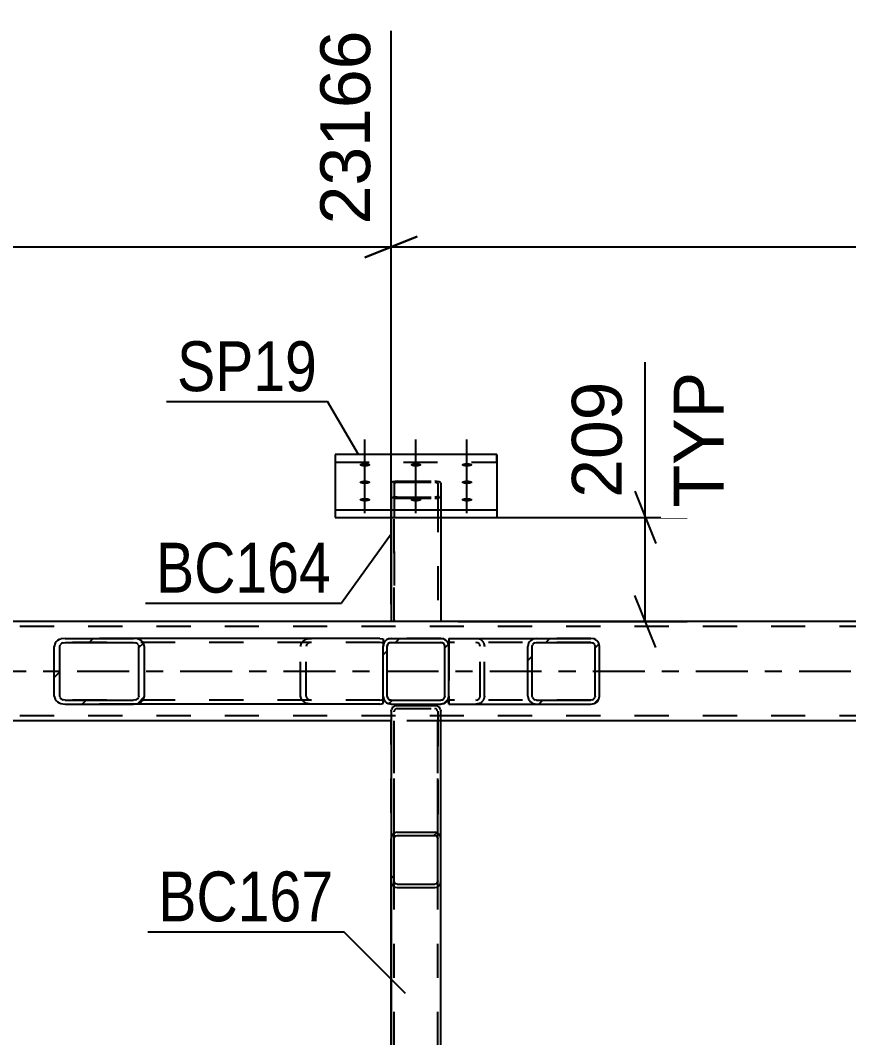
# Model space of a CAD drawing. Header units: millimetres. Extents: x -82 to 1107, y -546 to 295.
# Drawn here: x 584.4 to 632, y -233.6 to -175.1 of the extents above; entities that cross this region are included whole.
import ezdxf

# ---------------------------------------------------------------- set-up
doc = ezdxf.new("R2010")
doc.units = ezdxf.units.MM
doc.linetypes.add('DXK_LINE_DOT2', pattern=[3.9198, 1.9599, -1.9599])
doc.linetypes.add('DXK_LINE_DOT3', pattern=[5.9187, 2.979, -0.9799, 0.9799, -0.9799])
doc.styles.add('Arial', font='ARIAL.TTF', dxfattribs={"height": 0.2})
doc.styles.add('Arial Narrow', font='ARIALN.TTF', dxfattribs={"height": 0.2})

# ---------------------------------------------------------------- blocks, each defined once
blk = doc.blocks.new('Part-761553693-8632 - 3885')
at = {"linetype": 'Continuous'}
h = blk.add_hatch(dxfattribs=at)
h.set_pattern_fill('', scale=0.7, style=0, pattern_type=0)
h.set_pattern_definition([(45, (608.732, -214.3821), (-1.5715, 1.5715), [])])
h.paths.add_polyline_path([(608.557, -214.417), (608.732, -214.382), (608.88, -214.283), (608.979, -214.135), (609.014, -213.96), (609.014, -211.103), (608.979, -210.928), (608.88, -210.779), (608.732, -210.68), (608.557, -210.645), (605.7, -210.645), (605.525, -210.68), (605.377, -210.779), (605.278, -210.928), (605.243, -211.103), (605.243, -213.96), (605.278, -214.135), (605.377, -214.283), (605.525, -214.382), (605.7, -214.417)])
h.paths.add_polyline_path([(605.612, -214.171), (605.538, -214.121), (605.489, -214.047), (605.471, -213.96), (605.471, -211.103), (605.489, -211.015), (605.538, -210.941), (605.612, -210.891), (605.7, -210.874), (608.557, -210.874), (608.645, -210.891), (608.719, -210.941), (608.768, -211.015), (608.786, -211.103), (608.786, -213.96), (608.768, -214.047), (608.719, -214.121), (608.645, -214.171), (608.557, -214.188), (605.7, -214.188)])
at = {"color": 7, "linetype": 'DXK_LINE_DOT2'}
for p, q in [((605.243, -211.103), (605.278, -210.928)), ((605.525, -210.68), (605.7, -210.645)), ((605.7, -210.874), (605.612, -210.891)), ((608.557, -210.645), (605.7, -210.645)), ((605.7, -210.874), (608.557, -210.874)), ((608.557, -210.645), (608.557, -210.645)), ((608.557, -210.645), (608.732, -210.68)), ((608.645, -210.891), (608.557, -210.874)), ((608.979, -210.928), (609.014, -211.103)), ((605.243, -213.96), (605.243, -211.103)), ((605.489, -211.015), (605.471, -211.103)), ((605.471, -213.96), (605.471, -211.103)), ((608.786, -211.103), (608.768, -211.015)), ((608.786, -213.96), (608.786, -211.103)), ((609.014, -213.96), (609.014, -211.103)), ((605.278, -214.135), (605.243, -213.96)), ((605.471, -213.96), (605.489, -214.047)), ((605.7, -214.417), (605.525, -214.382)), ((605.612, -214.171), (605.7, -214.188)), ((605.7, -214.188), (608.557, -214.188)), ((605.7, -214.417), (608.557, -214.417)), ((608.557, -214.188), (608.645, -214.171)), ((608.732, -214.382), (608.557, -214.417)), ((608.768, -214.047), (608.786, -213.96)), ((609.014, -213.96), (608.979, -214.135))]:
    blk.add_line(p, q, dxfattribs=at)
at = {"color": 2, "linetype": 'Continuous'}
for p, q in [((605.278, -210.928), (605.243, -211.103)), ((605.7, -210.645), (605.525, -210.68)), ((605.612, -210.891), (605.7, -210.874)), ((605.7, -210.645), (605.7, -210.645)), ((605.7, -210.645), (608.557, -210.645)), ((605.7, -210.874), (605.7, -210.874)), ((605.7, -210.874), (608.557, -210.874)), ((608.557, -210.645), (608.557, -210.645)), ((608.732, -210.68), (608.557, -210.645)), ((608.557, -210.874), (608.557, -210.874)), ((608.557, -210.874), (608.645, -210.891)), ((609.014, -211.103), (608.979, -210.928)), ((605.243, -211.103), (605.243, -211.103)), ((605.243, -213.96), (605.243, -211.103)), ((605.471, -211.103), (605.489, -211.015)), ((605.471, -211.103), (605.471, -211.103)), ((605.471, -213.96), (605.471, -211.103)), ((608.768, -211.015), (608.786, -211.103)), ((608.786, -211.103), (608.786, -211.103)), ((608.786, -213.96), (608.786, -211.103)), ((609.014, -211.103), (609.014, -211.103)), ((609.014, -213.96), (609.014, -211.103)), ((605.243, -213.96), (605.243, -213.96)), ((605.243, -213.96), (605.278, -214.135)), ((605.471, -213.96), (605.471, -213.96)), ((605.489, -214.047), (605.471, -213.96)), ((605.525, -214.382), (605.7, -214.417)), ((605.7, -214.188), (605.612, -214.171)), ((605.7, -214.188), (605.7, -214.188)), ((605.7, -214.188), (608.557, -214.188)), ((605.7, -214.417), (605.7, -214.417)), ((605.7, -214.417), (608.557, -214.417)), ((608.645, -214.171), (608.557, -214.188)), ((608.557, -214.188), (608.557, -214.188)), ((608.557, -214.417), (608.732, -214.382)), ((608.557, -214.417), (608.557, -214.417)), ((608.786, -213.96), (608.768, -214.047)), ((608.786, -213.96), (608.786, -213.96)), ((608.979, -214.135), (609.014, -213.96)), ((609.014, -213.96), (609.014, -213.96))]:
    blk.add_line(p, q, dxfattribs=at)
at = {"color": 7, "linetype": 'DXK_LINE_DOT3'}
blk.add_line((607.128, -212.531), (607.128, -212.531), dxfattribs=at)
at = {"color": 7, "linetype": 'DXK_LINE_DOT2'}
for centre, radius, start, end in [((605.7, -211.103), 0.457, 112.5, 157.5), ((605.7, -211.103), 0.229, 112.5, 157.5), ((608.557, -211.103), 0.229, 22.5, 67.5), ((608.557, -211.103), 0.457, 22.5, 67.5), ((605.7, -213.96), 0.457, 202.5, 247.5), ((605.7, -213.96), 0.229, 202.5, 247.5), ((608.557, -213.96), 0.229, 292.5, 337.5), ((608.557, -213.96), 0.457, 292.5, 337.5)]:
    blk.add_arc(centre, radius, start, end, dxfattribs=at)
at = {"color": 2, "linetype": 'Continuous'}
for centre, radius, start, end in [((605.7, -211.103), 0.457, 112.5, 157.5), ((605.7, -211.103), 0.229, 112.5, 157.5), ((608.557, -211.103), 0.229, 22.5, 67.5), ((608.557, -211.103), 0.457, 22.5, 67.5), ((605.7, -213.96), 0.457, 202.5, 247.5), ((605.7, -213.96), 0.229, 202.5, 247.5), ((608.557, -213.96), 0.229, 292.5, 337.5), ((608.557, -213.96), 0.457, 292.5, 337.5)]:
    blk.add_arc(centre, radius, start, end, dxfattribs=at)
blk = doc.blocks.new('Part-761553693-4023 - 3885')
at = {"color": 2, "linetype": 'Continuous'}
for p, q in [((664.754, -209.674), (-4.186, -209.674)), ((605.699, -215.388), (437.128, -215.388)), ((664.754, -215.388), (608.557, -215.388))]:
    blk.add_line(p, q, dxfattribs=at)
at = {"color": 7, "linetype": 'DXK_LINE_DOT2'}
for p, q in [((664.754, -209.96), (-4.186, -209.96)), ((664.754, -215.103), (-4.186, -215.103)), ((608.557, -215.388), (605.699, -215.388))]:
    blk.add_line(p, q, dxfattribs=at)
at = {"color": 7, "linetype": 'DXK_LINE_DOT3'}
blk.add_line((-4.186, -212.531), (664.754, -212.531), dxfattribs=at)
blk = doc.blocks.new('Part-761553693-4076 - 3885')
at = {"color": 7, "linetype": 'DXK_LINE_DOT2'}
for p, q in [((605.726, -201.692), (605.699, -201.737)), ((605.699, -201.737), (605.699, -203.696)), ((605.8, -201.654), (605.726, -201.692)), ((605.911, -201.628), (605.8, -201.654)), ((605.871, -201.737), (605.884, -201.714)), ((605.871, -201.737), (605.871, -209.674)), ((605.884, -201.714), (605.921, -201.695)), ((606.042, -201.62), (605.911, -201.628)), ((605.921, -201.695), (605.977, -201.683)), ((605.977, -201.683), (606.042, -201.678)), ((606.042, -201.62), (608.214, -201.62)), ((606.042, -201.678), (608.214, -201.678)), ((608.345, -201.628), (608.214, -201.62)), ((608.214, -201.678), (608.279, -201.683)), ((608.279, -201.683), (608.335, -201.695)), ((608.335, -201.695), (608.372, -201.714)), ((608.456, -201.654), (608.345, -201.628)), ((608.372, -201.714), (608.385, -201.737)), ((608.385, -201.737), (608.385, -202.579)), ((608.53, -201.692), (608.456, -201.654)), ((608.557, -201.737), (608.53, -201.692)), ((608.557, -201.737), (608.557, -202.479)), ((605.699, -202.479), (605.699, -203.696)), ((605.699, -202.479), (605.726, -202.524)), ((605.726, -202.524), (605.8, -202.562)), ((605.8, -202.562), (605.911, -202.588)), ((605.884, -202.502), (605.871, -202.479)), ((605.871, -209.674), (605.871, -202.579)), ((605.921, -202.521), (605.884, -202.502)), ((605.911, -202.588), (606.042, -202.597)), ((605.977, -202.534), (605.921, -202.521)), ((606.042, -202.538), (605.977, -202.534)), ((606.042, -202.538), (608.214, -202.538)), ((606.042, -202.597), (608.214, -202.597)), ((608.279, -202.534), (608.214, -202.538)), ((608.214, -202.597), (608.345, -202.588)), ((608.335, -202.521), (608.279, -202.534)), ((608.372, -202.502), (608.335, -202.521)), ((608.345, -202.588), (608.456, -202.562)), ((608.385, -202.479), (608.372, -202.502)), ((608.385, -202.579), (608.385, -209.674)), ((608.456, -202.562), (608.53, -202.524)), ((608.53, -202.524), (608.557, -202.479)), ((608.557, -202.479), (608.557, -203.696)), ((608.557, -209.674), (605.699, -209.674))]:
    blk.add_line(p, q, dxfattribs=at)
at = {"color": 2, "linetype": 'Continuous'}
for p, q in [((605.699, -203.696), (605.699, -209.674)), ((608.557, -203.696), (608.557, -209.674))]:
    blk.add_line(p, q, dxfattribs=at)
blk = doc.blocks.new('Part-761553693-4079 - 3885')
at = {"color": 2, "linetype": 'Continuous'}
for p, q in [((611.771, -200.091), (602.485, -200.091)), ((602.485, -200.091), (602.485, -203.696)), ((611.771, -200.091), (611.771, -203.696)), ((602.485, -203.266), (611.771, -203.266)), ((602.485, -203.696), (611.771, -203.696))]:
    blk.add_line(p, q, dxfattribs=at)
at = {"color": 7, "linetype": 'DXK_LINE_DOT2'}
for p, q in [((602.485, -200.091), (602.485, -200.52)), ((611.771, -200.52), (611.771, -200.091)), ((602.485, -200.52), (611.771, -200.52))]:
    blk.add_line(p, q, dxfattribs=at)
blk = doc.blocks.new('Bolt-761553693-4080 - 3885')
at = {"linetype": 'Continuous'}
for points in [[(604.199, -200.784), (604.134, -200.782), (604.072, -200.775), (604.015, -200.764), (603.966, -200.749), (603.927, -200.731), (603.901, -200.71), (603.887, -200.688), (603.887, -200.666), (603.901, -200.644), (603.927, -200.623), (603.966, -200.605), (604.015, -200.59), (604.072, -200.579), (604.134, -200.572), (604.199, -200.569), (604.265, -200.572), (604.327, -200.579), (604.384, -200.59), (604.433, -200.605), (604.472, -200.623), (604.498, -200.644), (604.512, -200.666), (604.512, -200.688), (604.498, -200.71), (604.472, -200.731), (604.433, -200.749), (604.384, -200.764), (604.327, -200.775), (604.265, -200.782)], [(607.128, -200.784), (607.063, -200.782), (607, -200.775), (606.943, -200.764), (606.894, -200.749), (606.856, -200.731), (606.829, -200.71), (606.815, -200.688), (606.815, -200.666), (606.829, -200.644), (606.856, -200.623), (606.894, -200.605), (606.943, -200.59), (607, -200.579), (607.063, -200.572), (607.128, -200.569), (607.193, -200.572), (607.256, -200.579), (607.313, -200.59), (607.362, -200.605), (607.4, -200.623), (607.427, -200.644), (607.441, -200.666), (607.441, -200.688), (607.427, -200.71), (607.4, -200.731), (607.362, -200.749), (607.313, -200.764), (607.256, -200.775), (607.193, -200.782)], [(610.057, -200.784), (609.991, -200.782), (609.929, -200.775), (609.872, -200.764), (609.823, -200.749), (609.784, -200.731), (609.758, -200.71), (609.744, -200.688), (609.744, -200.666), (609.758, -200.644), (609.784, -200.623), (609.823, -200.605), (609.872, -200.59), (609.929, -200.579), (609.991, -200.572), (610.057, -200.569), (610.122, -200.572), (610.184, -200.579), (610.241, -200.59), (610.29, -200.605), (610.329, -200.623), (610.355, -200.644), (610.369, -200.666), (610.369, -200.688), (610.355, -200.71), (610.329, -200.731), (610.29, -200.749), (610.241, -200.764), (610.184, -200.775), (610.122, -200.782)], [(604.199, -201.786), (604.134, -201.784), (604.072, -201.777), (604.015, -201.765), (603.966, -201.75), (603.927, -201.732), (603.901, -201.712), (603.887, -201.69), (603.887, -201.667), (603.901, -201.645), (603.927, -201.625), (603.966, -201.607), (604.015, -201.592), (604.072, -201.58), (604.134, -201.573), (604.199, -201.571), (604.265, -201.573), (604.327, -201.58), (604.384, -201.592), (604.433, -201.607), (604.472, -201.625), (604.498, -201.645), (604.512, -201.667), (604.512, -201.69), (604.498, -201.712), (604.472, -201.732), (604.433, -201.75), (604.384, -201.765), (604.327, -201.777), (604.265, -201.784)], [(610.057, -201.786), (609.991, -201.784), (609.929, -201.777), (609.872, -201.765), (609.823, -201.75), (609.784, -201.732), (609.758, -201.712), (609.744, -201.69), (609.744, -201.667), (609.758, -201.645), (609.784, -201.625), (609.823, -201.607), (609.872, -201.592), (609.929, -201.58), (609.991, -201.573), (610.057, -201.571), (610.122, -201.573), (610.184, -201.58), (610.241, -201.592), (610.29, -201.607), (610.329, -201.625), (610.355, -201.645), (610.369, -201.667), (610.369, -201.69), (610.355, -201.712), (610.329, -201.732), (610.29, -201.75), (610.241, -201.765), (610.184, -201.777), (610.122, -201.784)], [(604.199, -202.788), (604.134, -202.785), (604.072, -202.778), (604.015, -202.767), (603.966, -202.752), (603.927, -202.734), (603.901, -202.713), (603.887, -202.691), (603.887, -202.669), (603.901, -202.647), (603.927, -202.626), (603.966, -202.608), (604.015, -202.593), (604.072, -202.582), (604.134, -202.575), (604.199, -202.573), (604.265, -202.575), (604.327, -202.582), (604.384, -202.593), (604.433, -202.608), (604.472, -202.626), (604.498, -202.647), (604.512, -202.669), (604.512, -202.691), (604.498, -202.713), (604.472, -202.734), (604.433, -202.752), (604.384, -202.767), (604.327, -202.778), (604.265, -202.785)], [(607.128, -202.788), (607.063, -202.785), (607, -202.778), (606.943, -202.767), (606.894, -202.752), (606.856, -202.734), (606.829, -202.713), (606.815, -202.691), (606.815, -202.669), (606.829, -202.647), (606.856, -202.626), (606.894, -202.608), (606.943, -202.593), (607, -202.582), (607.063, -202.575), (607.128, -202.573), (607.193, -202.575), (607.256, -202.582), (607.313, -202.593), (607.362, -202.608), (607.4, -202.626), (607.427, -202.647), (607.441, -202.669), (607.441, -202.691), (607.427, -202.713), (607.4, -202.734), (607.362, -202.752), (607.313, -202.767), (607.256, -202.778), (607.193, -202.785)], [(610.057, -202.788), (609.991, -202.785), (609.929, -202.778), (609.872, -202.767), (609.823, -202.752), (609.784, -202.734), (609.758, -202.713), (609.744, -202.691), (609.744, -202.669), (609.758, -202.647), (609.784, -202.626), (609.823, -202.608), (609.872, -202.593), (609.929, -202.582), (609.991, -202.575), (610.057, -202.573), (610.122, -202.575), (610.184, -202.582), (610.241, -202.593), (610.29, -202.608), (610.329, -202.626), (610.355, -202.647), (610.369, -202.669), (610.369, -202.691), (610.355, -202.713), (610.329, -202.734), (610.29, -202.752), (610.241, -202.767), (610.184, -202.778), (610.122, -202.785)]]:
    blk.add_hatch(color=1, dxfattribs=at).paths.add_polyline_path(points)
at = {"color": 1, "linetype": 'Continuous'}
for p, q in [((604.199, -201.456), (604.199, -199.227)), ((607.128, -201.456), (607.128, -199.227)), ((610.057, -201.456), (610.057, -199.227)), ((604.199, -202.457), (604.199, -200.229)), ((610.057, -202.457), (610.057, -200.229)), ((604.199, -203.459), (604.199, -201.23)), ((607.128, -203.459), (607.128, -201.23)), ((610.057, -203.459), (610.057, -201.23))]:
    blk.add_line(p, q, dxfattribs=at)
blk = doc.blocks.new('Part-761553693-8636 - 3885')
at = {"color": 7, "linetype": 'DXK_LINE_DOT2'}
for p, q in [((608.557, -215.388), (605.699, -215.388)), ((605.699, -224.576), (605.699, -215.388)), ((605.871, -269.342), (605.871, -215.388)), ((608.385, -269.342), (608.385, -215.388)), ((608.557, -224.576), (608.557, -215.388)), ((605.699, -266.828), (605.699, -264.607)), ((608.557, -266.828), (608.557, -264.607)), ((605.8, -266.928), (605.725, -267.039)), ((605.911, -266.854), (605.8, -266.928)), ((606.042, -266.828), (605.911, -266.854)), ((605.921, -267.049), (605.977, -267.012)), ((605.977, -267.012), (606.042, -266.999)), ((606.042, -266.828), (608.214, -266.828)), ((606.042, -266.999), (608.214, -266.999)), ((608.345, -266.854), (608.214, -266.828)), ((608.214, -266.999), (608.279, -267.012)), ((608.279, -267.012), (608.335, -267.049)), ((608.456, -266.928), (608.345, -266.854)), ((608.53, -267.039), (608.456, -266.928)), ((605.725, -267.039), (605.699, -267.17)), ((605.699, -269.342), (605.699, -267.17)), ((605.871, -267.17), (605.884, -267.105)), ((605.884, -267.105), (605.921, -267.049)), ((608.335, -267.049), (608.372, -267.105)), ((608.372, -267.105), (608.385, -267.17)), ((608.557, -267.17), (608.53, -267.039)), ((608.557, -269.342), (608.557, -267.17)), ((605.699, -269.342), (605.725, -269.473)), ((605.884, -269.407), (605.871, -269.342)), ((608.385, -269.342), (608.372, -269.407)), ((608.53, -269.473), (608.557, -269.342)), ((605.725, -269.473), (605.8, -269.584)), ((605.8, -269.584), (605.911, -269.659)), ((605.921, -269.463), (605.884, -269.407)), ((605.911, -269.659), (606.042, -269.685)), ((605.977, -269.5), (605.921, -269.463)), ((606.042, -269.513), (605.977, -269.5)), ((606.042, -269.513), (608.214, -269.513)), ((606.042, -269.685), (608.214, -269.685)), ((608.279, -269.5), (608.214, -269.513)), ((608.214, -269.685), (608.345, -269.659)), ((608.335, -269.463), (608.279, -269.5)), ((608.372, -269.407), (608.335, -269.463)), ((608.345, -269.659), (608.456, -269.584)), ((608.456, -269.584), (608.53, -269.473))]:
    blk.add_line(p, q, dxfattribs=at)
at = {"color": 2, "linetype": 'Continuous'}
for p, q in [((605.699, -264.607), (605.699, -224.576)), ((608.557, -264.607), (608.557, -224.576)), ((605.699, -267.17), (605.699, -266.828)), ((608.557, -267.17), (608.557, -266.828))]:
    blk.add_line(p, q, dxfattribs=at)
blk = doc.blocks.new('Part-761553693-8639 - 3885')
at = {"linetype": 'Continuous'}
h = blk.add_hatch(dxfattribs=at)
h.set_pattern_fill('', scale=0.7, style=0, pattern_type=0)
h.set_pattern_definition([(45, (608.345, -224.9277), (-1.5715, 1.5715), [])])
h.paths.add_polyline_path([(608.214, -224.957), (608.345, -224.928), (608.456, -224.845), (608.53, -224.721), (608.557, -224.576), (608.557, -222.163), (608.53, -222.017), (608.456, -221.893), (608.345, -221.811), (608.214, -221.782), (606.042, -221.782), (605.911, -221.811), (605.8, -221.893), (605.725, -222.017), (605.699, -222.163), (605.699, -224.576), (605.725, -224.721), (605.8, -224.845), (605.911, -224.928), (606.042, -224.957)])
h.paths.add_polyline_path([(605.977, -224.752), (605.921, -224.71), (605.884, -224.649), (605.871, -224.576), (605.871, -222.163), (605.884, -222.09), (605.921, -222.028), (605.977, -221.987), (606.042, -221.972), (608.214, -221.972), (608.279, -221.987), (608.335, -222.028), (608.372, -222.09), (608.385, -222.163), (608.385, -224.576), (608.372, -224.649), (608.335, -224.71), (608.279, -224.752), (608.214, -224.766), (606.042, -224.766)])
at = {"color": 2, "linetype": 'Continuous'}
for p, q in [((605.709, -214.817), (605.699, -214.867)), ((605.699, -214.867), (605.699, -222.163)), ((605.709, -214.817), (605.726, -214.726)), ((605.911, -214.52), (606.042, -214.491)), ((606.042, -214.491), (608.214, -214.491)), ((608.214, -214.491), (608.345, -214.52)), ((608.53, -214.726), (608.547, -214.817)), ((608.557, -214.867), (608.547, -214.817)), ((608.557, -222.163), (608.557, -214.867)), ((605.725, -222.017), (605.699, -222.163)), ((605.884, -222.09), (605.921, -222.028)), ((606.042, -221.782), (605.911, -221.811)), ((605.921, -222.028), (605.977, -221.987)), ((605.977, -221.987), (606.042, -221.972)), ((606.042, -221.782), (608.214, -221.782)), ((606.042, -221.972), (608.214, -221.972)), ((608.345, -221.811), (608.214, -221.782)), ((608.214, -221.972), (608.279, -221.987)), ((608.279, -221.987), (608.335, -222.028)), ((608.335, -222.028), (608.372, -222.09)), ((608.557, -222.163), (608.53, -222.017)), ((605.699, -224.576), (605.699, -222.163)), ((605.871, -222.163), (605.884, -222.09)), ((605.871, -224.576), (605.871, -222.163)), ((608.372, -222.09), (608.385, -222.163)), ((608.385, -224.576), (608.385, -222.163)), ((608.557, -224.576), (608.557, -222.163)), ((605.699, -224.576), (605.725, -224.721)), ((605.884, -224.649), (605.871, -224.576)), ((605.921, -224.71), (605.884, -224.649)), ((605.911, -224.928), (606.042, -224.957)), ((605.977, -224.752), (605.921, -224.71)), ((606.042, -224.766), (605.977, -224.752)), ((606.042, -224.766), (608.214, -224.766)), ((606.042, -224.957), (608.214, -224.957)), ((608.279, -224.752), (608.214, -224.766)), ((608.214, -224.957), (608.345, -224.928)), ((608.335, -224.71), (608.279, -224.752)), ((608.372, -224.649), (608.335, -224.71)), ((608.385, -224.576), (608.372, -224.649)), ((608.53, -224.721), (608.557, -224.576))]:
    blk.add_line(p, q, dxfattribs=at)
at = {"color": 7, "linetype": 'DXK_LINE_DOT2'}
for p, q in [((605.871, -214.867), (605.881, -214.817)), ((605.871, -222.163), (605.871, -214.867)), ((605.884, -214.799), (605.881, -214.817)), ((605.921, -214.737), (605.884, -214.799)), ((605.977, -214.696), (605.921, -214.737)), ((606.042, -214.681), (605.977, -214.696)), ((606.042, -214.681), (608.214, -214.681)), ((608.279, -214.696), (608.214, -214.681)), ((608.335, -214.737), (608.279, -214.696)), ((608.372, -214.799), (608.335, -214.737)), ((608.375, -214.817), (608.372, -214.799)), ((608.375, -214.817), (608.385, -214.867)), ((608.385, -214.867), (608.385, -222.163)), ((608.557, -215.388), (605.699, -215.388)), ((605.699, -224.576), (605.699, -215.388)), ((605.871, -224.576), (605.871, -215.388)), ((608.385, -224.576), (608.385, -215.388)), ((608.557, -224.576), (608.557, -215.388))]:
    blk.add_line(p, q, dxfattribs=at)
at = {"color": 2, "linetype": 'Continuous'}
for centre, start, end in [((606.069, -214.848), 115.62949, 160.40482), ((608.187, -214.848), 19.59518, 64.37051), ((606.069, -222.139), 115.62951, 160.40482), ((608.187, -222.139), 19.59518, 64.37053), ((606.069, -224.599), 199.59518, 244.37053), ((608.187, -224.599), 295.62951, 340.40482)]:
    blk.add_arc(centre, 0.364, start, end, dxfattribs=at)
blk = doc.blocks.new('Part-761553693-8643 - 3885')
at = {"linetype": 'Continuous'}
h = blk.add_hatch(dxfattribs=at)
h.set_pattern_fill('', scale=0.7, style=0, pattern_type=0)
h.set_pattern_definition([(45, (591.1537, -214.3821), (-1.57154, 1.57154), [])])
h.paths.add_polyline_path([(590.914, -214.417), (591.154, -214.382), (591.357, -214.283), (591.493, -214.135), (591.541, -213.96), (591.541, -211.103), (591.493, -210.928), (591.357, -210.779), (591.154, -210.68), (590.914, -210.645), (586.991, -210.645), (586.751, -210.68), (586.548, -210.779), (586.412, -210.928), (586.364, -211.103), (586.364, -213.96), (586.412, -214.135), (586.548, -214.283), (586.751, -214.382), (586.991, -214.417)])
h.paths.add_polyline_path([(586.871, -214.171), (586.77, -214.121), (586.702, -214.047), (586.678, -213.96), (586.678, -211.103), (586.702, -211.015), (586.77, -210.941), (586.871, -210.891), (586.991, -210.874), (590.914, -210.874), (591.034, -210.891), (591.135, -210.941), (591.203, -211.015), (591.227, -211.103), (591.227, -213.96), (591.203, -214.047), (591.135, -214.121), (591.034, -214.171), (590.914, -214.188), (586.991, -214.188)])
at = {"color": 2, "linetype": 'Continuous'}
for p, q in [((586.412, -210.928), (586.364, -211.103)), ((586.991, -210.645), (586.751, -210.68)), ((586.871, -210.891), (586.991, -210.874)), ((586.991, -210.645), (590.914, -210.645)), ((586.991, -210.874), (590.914, -210.874)), ((605.059, -210.645), (590.914, -210.645)), ((591.154, -210.68), (590.914, -210.645)), ((590.914, -210.874), (591.034, -210.891)), ((591.541, -211.103), (591.493, -210.928)), ((605.059, -210.645), (605.243, -210.672)), ((605.243, -210.672), (605.243, -210.68)), ((605.243, -210.68), (605.243, -210.779)), ((605.243, -210.779), (605.243, -211.103)), ((586.364, -213.96), (586.364, -211.103)), ((586.678, -211.103), (586.702, -211.015)), ((586.678, -213.96), (586.678, -211.103)), ((591.203, -211.015), (591.227, -211.103)), ((591.227, -213.96), (591.227, -211.103)), ((591.541, -213.96), (591.541, -211.103)), ((586.364, -213.96), (586.412, -214.135)), ((586.702, -214.047), (586.678, -213.96)), ((586.751, -214.382), (586.991, -214.417)), ((586.991, -214.188), (586.871, -214.171)), ((586.991, -214.188), (590.914, -214.188)), ((586.991, -214.417), (590.914, -214.417)), ((591.034, -214.171), (590.914, -214.188)), ((590.914, -214.417), (591.154, -214.382)), ((605.059, -214.417), (590.914, -214.417)), ((591.227, -213.96), (591.203, -214.047)), ((591.493, -214.135), (591.541, -213.96)), ((605.059, -214.417), (605.243, -214.39)), ((605.243, -214.39), (605.243, -213.96))]:
    blk.add_line(p, q, dxfattribs=at)
at = {"color": 7, "linetype": 'DXK_LINE_DOT2'}
for p, q in [((590.914, -210.645), (586.991, -210.645)), ((605.059, -210.874), (586.991, -210.874)), ((600.509, -211.103), (600.557, -210.928)), ((600.897, -210.68), (601.137, -210.645)), ((601.137, -210.874), (601.017, -210.891)), ((605.179, -210.891), (605.059, -210.874)), ((605.243, -210.922), (605.179, -210.891)), ((605.243, -210.672), (605.243, -210.672)), ((605.243, -210.779), (605.243, -210.922)), ((605.243, -213.96), (605.243, -210.928)), ((600.509, -213.96), (600.509, -211.103)), ((600.847, -211.015), (600.823, -211.103)), ((600.823, -213.96), (600.823, -211.103)), ((605.059, -214.188), (586.991, -214.188)), ((590.914, -214.417), (586.991, -214.417)), ((600.557, -214.135), (600.509, -213.96)), ((600.823, -213.96), (600.847, -214.047)), ((601.137, -214.417), (600.897, -214.382)), ((601.017, -214.171), (601.137, -214.188)), ((605.059, -214.188), (605.179, -214.171)), ((605.179, -214.171), (605.243, -214.14))]:
    blk.add_line(p, q, dxfattribs=at)
at = {"color": 2, "linetype": 'Continuous'}
for centre, radius, start, end in [((586.895, -211.235), 0.573, 104.55469, 147.5895), ((586.943, -211.169), 0.286, 104.55469, 147.5895), ((590.962, -211.169), 0.286, 32.4105, 75.44531), ((591.01, -211.235), 0.573, 32.4105, 75.44531), ((586.895, -213.828), 0.573, 212.4105, 255.44531), ((586.943, -213.894), 0.286, 212.4105, 255.44531), ((590.962, -213.894), 0.286, 284.55469, 327.5895), ((591.01, -213.828), 0.573, 284.55469, 327.5895)]:
    blk.add_arc(centre, radius, start, end, dxfattribs=at)
at = {"color": 7, "linetype": 'DXK_LINE_DOT2'}
for centre, radius, start, end in [((601.041, -211.235), 0.573, 104.55471, 147.58953), ((601.089, -211.169), 0.286, 104.55471, 147.58953), ((601.041, -213.828), 0.573, 212.41047, 255.44529), ((601.089, -213.894), 0.286, 212.41047, 255.44529)]:
    blk.add_arc(centre, radius, start, end, dxfattribs=at)
blk = doc.blocks.new('Part-761553693-8664 - 3885')
at = {"linetype": 'Continuous'}
h = blk.add_hatch(dxfattribs=at)
h.set_pattern_fill('', scale=0.7, style=0, pattern_type=0)
h.set_pattern_definition([(45, (617.3617, -214.3821), (-1.5715, 1.5715), [])])
h.paths.add_polyline_path([(617.171, -214.417), (617.362, -214.382), (617.524, -214.283), (617.632, -214.135), (617.67, -213.96), (617.67, -211.103), (617.632, -210.928), (617.524, -210.779), (617.362, -210.68), (617.171, -210.645), (614.05, -210.645), (613.859, -210.68), (613.697, -210.779), (613.589, -210.928), (613.551, -211.103), (613.551, -213.96), (613.589, -214.135), (613.697, -214.283), (613.859, -214.382), (614.05, -214.417)])
h.paths.add_polyline_path([(613.955, -214.171), (613.874, -214.121), (613.82, -214.047), (613.801, -213.96), (613.801, -211.103), (613.82, -211.015), (613.874, -210.941), (613.955, -210.891), (614.05, -210.874), (617.171, -210.874), (617.266, -210.891), (617.347, -210.941), (617.401, -211.015), (617.42, -211.103), (617.42, -213.96), (617.401, -214.047), (617.347, -214.121), (617.266, -214.171), (617.171, -214.188), (614.05, -214.188)])
at = {"color": 2, "linetype": 'Continuous'}
for p, q in [((609.014, -210.645), (609.014, -211.103)), ((609.014, -210.645), (609.014, -210.645)), ((609.014, -210.645), (614.05, -210.645)), ((613.589, -210.928), (613.551, -211.103)), ((614.05, -210.645), (613.859, -210.68)), ((613.955, -210.891), (614.05, -210.874)), ((614.05, -210.645), (617.171, -210.645)), ((614.05, -210.874), (617.171, -210.874)), ((617.362, -210.68), (617.171, -210.645)), ((617.171, -210.874), (617.266, -210.891)), ((617.67, -211.103), (617.632, -210.928)), ((613.551, -213.96), (613.551, -211.103)), ((613.801, -211.103), (613.82, -211.015)), ((613.801, -213.96), (613.801, -211.103)), ((617.401, -211.015), (617.42, -211.103)), ((617.42, -213.96), (617.42, -211.103)), ((617.67, -213.96), (617.67, -211.103)), ((609.014, -213.96), (609.014, -214.283)), ((609.014, -214.283), (609.014, -214.417)), ((609.014, -214.417), (614.05, -214.417)), ((613.551, -213.96), (613.589, -214.135)), ((613.82, -214.047), (613.801, -213.96)), ((613.859, -214.382), (614.05, -214.417)), ((614.05, -214.188), (613.955, -214.171)), ((614.05, -214.188), (617.171, -214.188)), ((614.05, -214.417), (617.171, -214.417)), ((617.266, -214.171), (617.171, -214.188)), ((617.171, -214.417), (617.362, -214.382)), ((617.42, -213.96), (617.401, -214.047)), ((617.632, -214.135), (617.67, -213.96))]:
    blk.add_line(p, q, dxfattribs=at)
at = {"color": 7, "linetype": 'DXK_LINE_DOT2'}
for p, q in [((609.014, -210.645), (609.014, -210.874)), ((617.171, -210.874), (609.014, -210.874)), ((610.569, -210.645), (610.76, -210.68)), ((610.665, -210.891), (610.569, -210.874)), ((611.031, -210.928), (611.069, -211.103)), ((617.171, -210.645), (614.05, -210.645)), ((609.014, -211.103), (609.014, -214.135)), ((610.819, -211.103), (610.8, -211.015)), ((610.819, -213.96), (610.819, -211.103)), ((611.069, -213.96), (611.069, -211.103)), ((617.171, -214.188), (609.014, -214.188)), ((609.014, -214.417), (609.014, -214.188)), ((610.569, -214.188), (610.665, -214.171)), ((610.76, -214.382), (610.569, -214.417)), ((610.8, -214.047), (610.819, -213.96)), ((611.069, -213.96), (611.031, -214.135)), ((614.05, -214.417), (617.171, -214.417))]:
    blk.add_line(p, q, dxfattribs=at)
for centre, radius, start, end in [((610.583, -211.117), 0.24, 25.09816, 69.94145), ((610.596, -211.131), 0.48, 25.09816, 69.94145), ((610.583, -213.945), 0.24, 290.05855, 334.90184), ((610.596, -213.931), 0.48, 290.05855, 334.90184)]:
    blk.add_arc(centre, radius, start, end, dxfattribs=at)
at = {"color": 2, "linetype": 'Continuous'}
for centre, radius, start, end in [((614.024, -211.131), 0.48, 110.05856, 154.90186), ((614.037, -211.117), 0.24, 110.05856, 154.90186), ((617.184, -211.117), 0.24, 25.09814, 69.94144), ((617.197, -211.131), 0.48, 25.09814, 69.94144), ((614.024, -213.931), 0.48, 205.09814, 249.94144), ((614.037, -213.945), 0.24, 205.09814, 249.94144), ((617.184, -213.945), 0.24, 290.05856, 334.90186), ((617.197, -213.931), 0.48, 290.05856, 334.90186)]:
    blk.add_arc(centre, radius, start, end, dxfattribs=at)
blk = doc.blocks.new('StraightDimension-761553693-29405 - 3885')
at = {"color": 7, "linetype": 'Continuous'}
for p, q in [((605.699, -208.674), (605.699, -175.746)), ((677.711, -208.674), (677.711, -175.746)), ((607.199, -187.564), (604.199, -188.764)), ((676.211, -188.764), (679.211, -187.564)), ((605.699, -188.164), (677.711, -188.164))]:
    blk.add_line(p, q, dxfattribs=at)
at = {"color": 0}
blk.add_wipeout([(646.753, -187.414), (646.753, -183.214), (636.658, -183.214), (636.658, -187.414)], dxfattribs=at)
at = {"color": 3, "style": 'Arial'}
blk.add_text('2775', height=2.8652, dxfattribs=at).set_placement((637.258, -186.814))
at = {"color": 0, "linetype": 'Continuous'}
blk.add_wipeout([(677.111, -175.146), (672.911, -175.146), (672.911, -187.464), (677.111, -187.464)], dxfattribs=at)
at = {"color": 3, "linetype": 'Continuous', "style": 'Arial'}
blk.add_text('25941', height=2.8652, rotation=90.00021, dxfattribs=at).set_placement((676.511, -186.864))
blk = doc.blocks.new('StraightDimension-761553693-29406 - 3885')
at = {"color": 7, "linetype": 'Continuous'}
for p, q in [((605.699, -208.674), (605.699, -175.746)), ((604.199, -188.764), (607.199, -187.564)), ((434.271, -188.164), (605.699, -188.164))]:
    blk.add_line(p, q, dxfattribs=at)
at = {"color": 0, "linetype": 'Continuous'}
blk.add_wipeout([(605.099, -175.146), (600.899, -175.146), (600.899, -187.464), (605.099, -187.464)], dxfattribs=at)
at = {"color": 3, "linetype": 'Continuous', "style": 'Arial'}
blk.add_text('23166', height=2.8652, rotation=90.00021, dxfattribs=at).set_placement((604.499, -186.864))
blk = doc.blocks.new('StraightDimension-761553693-29328 - 3885')
at = {"color": 7, "linetype": 'Continuous'}
for p, q in [((620.291, -203.696), (620.291, -194.775)), ((620.291, -203.696), (620.291, -194.775)), ((619.691, -202.196), (620.891, -205.196)), ((609.557, -203.696), (622.691, -203.696)), ((620.291, -209.674), (620.291, -203.696)), ((620.891, -211.174), (619.691, -208.174)), ((609.557, -209.674), (622.691, -209.674))]:
    blk.add_line(p, q, dxfattribs=at)
at = {"color": 0, "linetype": 'Continuous'}
blk.add_wipeout([(625.391, -194.748), (621.191, -194.748), (621.191, -203.723), (625.391, -203.723)], dxfattribs=at)
at = {"color": 0}
blk.add_wipeout([(619.541, -195.3), (615.341, -195.3), (615.341, -203.171), (619.541, -203.171)], dxfattribs=at)
at = {"color": 3, "linetype": 'Continuous', "style": 'Arial'}
blk.add_text('TYP', height=2.8652, rotation=90.00021, dxfattribs=at).set_placement((624.791, -203.123))
at = {"color": 3, "style": 'Arial'}
blk.add_text('209', height=2.8652, rotation=90.00021, dxfattribs=at).set_placement((618.941, -202.571))
blk = doc.blocks.new('StraightDimension-761553693-29716 - 3885')
at = {"color": 7, "linetype": 'Continuous'}
blk.add_line((605.699, -216.389), (605.699, -288.793), dxfattribs=at)
blk = doc.blocks.new('StraightDimension-761553693-29717 - 3885')
at = {"color": 7, "linetype": 'Continuous'}
blk.add_line((605.699, -216.389), (605.699, -288.793), dxfattribs=at)
blk = doc.blocks.new('Mark-761553693-29296 - 3885')
at = {"color": 30, "linetype": 'Continuous'}
for p in [(591.744, -227.498), (606.528, -231.033)]:
    blk.add_line(p, (602.993, -227.498), dxfattribs=at)
at = {"color": 0}
blk.add_wipeout([(602.393, -226.898), (602.393, -223.898), (592.344, -223.898), (592.344, -226.898)], dxfattribs=at)
blk.add_wipeout([(602.393, -226.898), (602.393, -223.898), (592.344, -223.898), (592.344, -226.898)], dxfattribs=at)
at = {"color": 3, "style": 'Arial Narrow'}
blk.add_text('BC167', height=2.8633, dxfattribs=at).set_placement((592.344, -226.898))
blk = doc.blocks.new('Mark-761553693-29309 - 3885')
at = {"color": 30, "linetype": 'Continuous'}
for p in [(605.699, -204.663), (591.612, -208.616)]:
    blk.add_line(p, (602.861, -208.616), dxfattribs=at)
at = {"color": 0}
blk.add_wipeout([(602.261, -208.016), (602.261, -205.016), (592.212, -205.016), (592.212, -208.016)], dxfattribs=at)
blk.add_wipeout([(602.261, -208.016), (602.261, -205.016), (592.212, -205.016), (592.212, -208.016)], dxfattribs=at)
at = {"color": 3, "style": 'Arial Narrow'}
blk.add_text('BC164', height=2.8633, dxfattribs=at).set_placement((592.212, -208.016))
blk = doc.blocks.new('Mark-761553693-29493 - 3885')
at = {"color": 30, "linetype": 'Continuous'}
for p in [(592.816, -197.045), (603.83, -200.091)]:
    blk.add_line(p, (602.055, -197.045), dxfattribs=at)
at = {"color": 0}
blk.add_wipeout([(601.455, -196.445), (601.455, -193.445), (593.416, -193.445), (593.416, -196.445)], dxfattribs=at)
blk.add_wipeout([(601.455, -196.445), (601.455, -193.445), (593.416, -193.445), (593.416, -196.445)], dxfattribs=at)
at = {"color": 3, "style": 'Arial Narrow'}
blk.add_text('SP19', height=2.8633, dxfattribs=at).set_placement((593.416, -196.445))

msp = doc.modelspace()

# ---------------------------------------------------------------- block references
for name in ['Bolt-761553693-4080 - 3885', 'Part-761553693-4079 - 3885', 'Part-761553693-4076 - 3885', 'Part-761553693-4023 - 3885', 'Part-761553693-8643 - 3885', 'Part-761553693-8632 - 3885', 'Part-761553693-8664 - 3885', 'Part-761553693-8639 - 3885', 'Part-761553693-8636 - 3885']:
    msp.add_blockref(name, (0, 0))

# ---------------------------------------------------------------- next in the draw order: block references
for name in ['StraightDimension-761553693-29405 - 3885', 'StraightDimension-761553693-29716 - 3885']:
    msp.add_blockref(name, (0, 0))

# ---------------------------------------------------------------- next in the draw order: block references
for name in ['StraightDimension-761553693-29406 - 3885', 'StraightDimension-761553693-29328 - 3885', 'StraightDimension-761553693-29717 - 3885']:
    msp.add_blockref(name, (0, 0))

# ---------------------------------------------------------------- next in the draw order: block references
for name in ['Mark-761553693-29493 - 3885', 'Mark-761553693-29309 - 3885', 'Mark-761553693-29296 - 3885']:
    msp.add_blockref(name, (0, 0))

doc.saveas('drawing.dxf')
